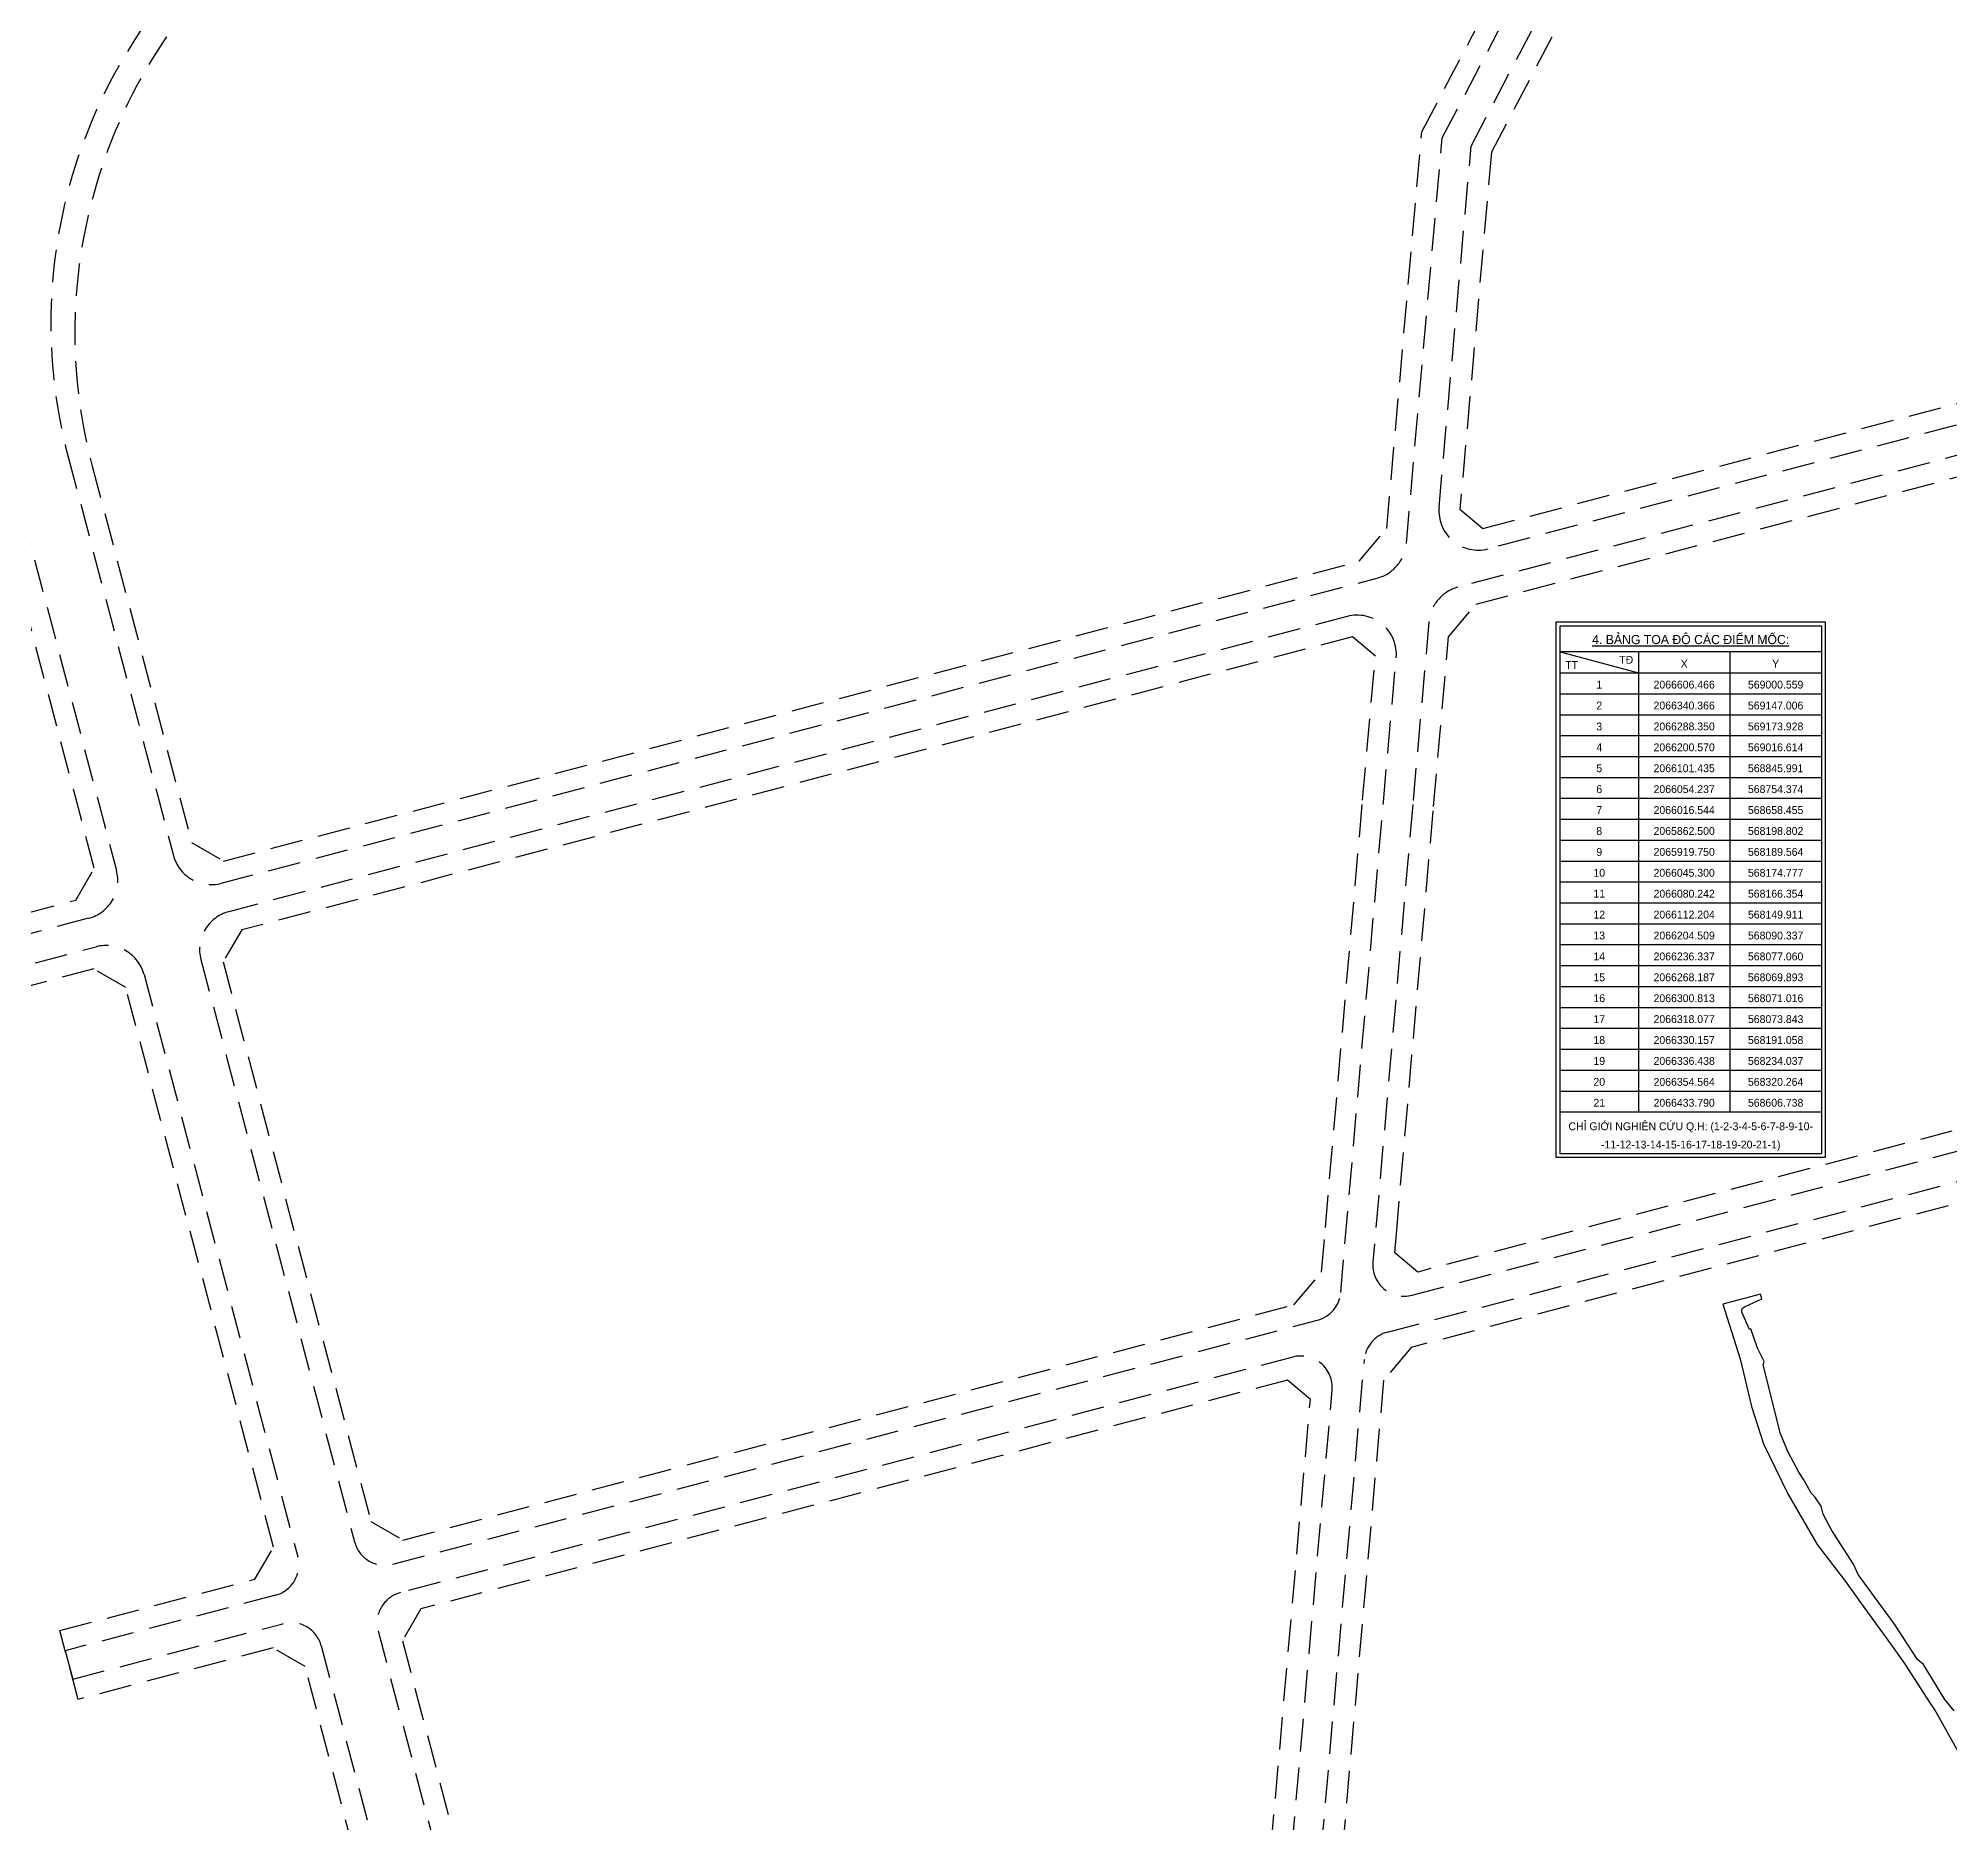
# Model space of a CAD drawing. Header units: metres. Extents: x 566243 to 572707, y 2062953 to 2068466.
# Drawn here: x 566860 to 567591, y 2065789 to 2066471 of the extents above; entities that cross this region are included whole.
import ezdxf
from ezdxf.enums import TextEntityAlignment as Align

# ---------------------------------------------------------------- set-up
doc = ezdxf.new("R2010")
doc.units = ezdxf.units.M
doc.linetypes.add('HIDDEN', pattern=[0.375, 0.25, -0.125])
for name, color, linetype in [('ddc', 32, 'CONTINUOUS'), ('ghi_chu', 7, 'CONTINUOUS'), ('LogDg phu', 7, 'CONTINUOUS'), ('ViaHeSphu', 32, 'CONTINUOUS')]:
    doc.layers.add(name, color=color, linetype=linetype)
doc.styles.add('avantH', font='VHAVAN.ttf', dxfattribs={"height": 10})

# ---------------------------------------------------------------- blocks, each defined once
blk = doc.blocks.new('ghi_Eu2')
at = {"color": 32}
blk.add_wipeout([(-103, 205), (0, 205), (0, 0), (-103, 0)], dxfattribs=at).dxf.layer = 'ghi_chu'
at = {"layer": 'ghi_chu', "color": 32, "lineweight": -2}
blk.add_lwpolyline([(0, 205), (0, 0), (-103, 0), (-103, 205)], close=True, dxfattribs=at)
at = {"layer": 'ghi_chu', "lineweight": -2}
blk.add_lwpolyline([(-1.5, 203.5), (-1.5, 1.5), (-101.5, 1.5), (-101.5, 203.5)], close=True, dxfattribs=at)
at = {"layer": 'ghi_chu', "color": 32, "lineweight": -2}
for points in [[(-101.5, 193.5), (-71.5, 185.5)], [(-71.5, 193.5), (-71.5, 17.5)], [(-36.5, 193.5), (-36.5, 17.5)], [(-101.5, 185.5), (-1.5, 185.5)], [(-101.5, 177.5), (-1.5, 177.5)], [(-101.5, 169.5), (-1.5, 169.5)], [(-101.5, 161.5), (-1.5, 161.5)], [(-101.5, 153.5), (-1.5, 153.5)], [(-101.5, 145.5), (-1.5, 145.5)], [(-101.5, 137.5), (-1.5, 137.5)], [(-101.5, 129.5), (-1.5, 129.5)], [(-101.5, 121.5), (-1.5, 121.5)], [(-101.5, 113.5), (-1.5, 113.5)], [(-101.5, 105.5), (-1.5, 105.5)], [(-101.5, 97.5), (-1.5, 97.5)], [(-101.5, 89.5), (-1.5, 89.5)], [(-101.5, 81.5), (-1.5, 81.5)], [(-101.5, 73.5), (-1.5, 73.5)], [(-101.5, 65.5), (-1.5, 65.5)], [(-101.5, 57.5), (-1.5, 57.5)], [(-101.5, 49.5), (-1.5, 49.5)], [(-101.5, 41.5), (-1.5, 41.5)], [(-101.5, 33.5), (-1.5, 33.5)], [(-101.5, 25.5), (-1.5, 25.5)]]:
    blk.add_lwpolyline(points, dxfattribs=at)
at = {"layer": 'ghi_chu', "lineweight": -2}
for points in [[(-1.5, 193.5), (-101.5, 193.5)], [(-101.5, 17.5), (-1.5, 17.5)]]:
    blk.add_lwpolyline(points, dxfattribs=at)
at = {"layer": 'ghi_chu', "lineweight": -2, "style": 'avantH'}
for s, height, p in [('%%U4. b¶ng to¹ ®é c¸c ®iÓm mèc:', 3.5, (-51.5, 196.5)), ('x', 3, (-54, 187.5)), ('y', 3, (-19, 187.5)), ('1', 3, (-86.5, 179.5)), ('2066606.466', 3, (-54, 179.5)), ('569000.559', 3, (-19, 179.5)), ('2', 3, (-86.5, 171.5)), ('2066340.366', 3, (-54, 171.5)), ('569147.006', 3, (-19, 171.5)), ('3', 3, (-86.5, 163.5)), ('2066288.350', 3, (-54, 163.5)), ('569173.928', 3, (-19, 163.5)), ('4', 3, (-86.5, 155.5)), ('2066200.570', 3, (-54, 155.5)), ('569016.614', 3, (-19, 155.5)), ('5', 3, (-86.5, 147.5)), ('2066101.435', 3, (-54, 147.5)), ('568845.991', 3, (-19, 147.5)), ('6', 3, (-86.5, 139.5)), ('2066054.237', 3, (-54, 139.5)), ('568754.374', 3, (-19, 139.5)), ('7', 3, (-86.5, 131.5)), ('2066016.544', 3, (-54, 131.5)), ('568658.455', 3, (-19, 131.5)), ('8', 3, (-86.5, 123.5)), ('2065862.500', 3, (-54, 123.5)), ('568198.802', 3, (-19, 123.5)), ('9', 3, (-86.5, 115.5)), ('2065919.750', 3, (-54, 115.5)), ('568189.564', 3, (-19, 115.5)), ('10', 3, (-86.5, 107.5)), ('2066045.300', 3, (-54, 107.5)), ('568174.777', 3, (-19, 107.5)), ('11', 3, (-86.5, 99.5)), ('2066080.242', 3, (-54, 99.5)), ('568166.354', 3, (-19, 99.5)), ('12', 3, (-86.5, 91.5)), ('2066112.204', 3, (-54, 91.5)), ('568149.911', 3, (-19, 91.5)), ('13', 3, (-86.5, 83.5)), ('2066204.509', 3, (-54, 83.5)), ('568090.337', 3, (-19, 83.5)), ('14', 3, (-86.5, 75.5)), ('2066236.337', 3, (-54, 75.5)), ('568077.060', 3, (-19, 75.5)), ('15', 3, (-86.5, 67.5)), ('2066268.187', 3, (-54, 67.5)), ('568069.893', 3, (-19, 67.5)), ('16', 3, (-86.5, 59.5)), ('2066300.813', 3, (-54, 59.5)), ('568071.016', 3, (-19, 59.5)), ('17', 3, (-86.5, 51.5)), ('2066318.077', 3, (-54, 51.5)), ('568073.843', 3, (-19, 51.5)), ('18', 3, (-86.5, 43.5)), ('2066330.157', 3, (-54, 43.5)), ('568191.058', 3, (-19, 43.5)), ('19', 3, (-86.5, 35.5)), ('2066336.438', 3, (-54, 35.5)), ('568234.037', 3, (-19, 35.5)), ('20', 3, (-86.5, 27.5)), ('2066354.564', 3, (-54, 27.5)), ('568320.264', 3, (-19, 27.5)), ('21', 3, (-86.5, 19.5)), ('2066433.790', 3, (-54, 19.5)), ('568606.738', 3, (-19, 19.5)), ('chØ giíi nghiªn cøu q.h: (1-2-3-4-5-6-7-8-9-10-', 3, (-51.5, 10.5)), ('-11-12-13-14-15-16-17-18-19-20-21-1)', 3, (-51.5, 3.5))]:
    blk.add_text(s, height=height, dxfattribs=at).set_placement(p, align=Align.CENTER)
blk.add_text('t®', height=3, dxfattribs=at).set_placement((-73.5, 189), align=Align.RIGHT)
blk.add_text('tt', height=3, dxfattribs=at).set_placement((-99.5, 187))

msp = doc.modelspace()

# ---------------------------------------------------------------- linework, layer by layer
at = {"layer": 'ddc'}
for points in [[(567592.757, 2065831.418), (567589.142, 2065835.747), (567581.069, 2065849.063), (567578.744, 2065851.049), (567569.939, 2065864.53), (567555.976, 2065883.584), (567554.211, 2065887.455), (567545.891, 2065900.403), (567542.586, 2065906.674), (567541.796, 2065909.614), (567539.447, 2065913.209), (567538.084, 2065914.698), (567535.26, 2065919.721), (567533.348, 2065922.699), (567529.276, 2065930.395), (567526.269, 2065937.373), (567519.65, 2065963.774), (567520.002, 2065964.99), (567517.456, 2065970.189), (567514.9, 2065977.477), (567514.408, 2065977.288), (567511.536, 2065983.914), (567511.44, 2065984.753), (567511.757, 2065985.454), (567512.575, 2065985.972), (567519.195, 2065988.97), (567518.665, 2065990.751), (567504.17, 2065987.011), (567510.8, 2065965.991), (567515.153, 2065947.76), (567519.747, 2065933.569), (567529.071, 2065914.375), (567540.344, 2065895.058), (567551.196, 2065880.848), (567557.558, 2065871.965), (567568.361, 2065856.976), (567573.791, 2065849.512), (567583.443, 2065834.443), (567585.698, 2065830.923), (567596.585, 2065811.61)], [(567592.757, 2065831.418), (567589.142, 2065835.747), (567581.069, 2065849.063), (567578.744, 2065851.049), (567569.939, 2065864.53), (567555.976, 2065883.584), (567554.211, 2065887.455), (567545.891, 2065900.403), (567542.586, 2065906.674), (567541.796, 2065909.614), (567539.447, 2065913.209), (567538.084, 2065914.698), (567535.26, 2065919.721), (567533.348, 2065922.699), (567529.276, 2065930.395), (567526.269, 2065937.373), (567519.65, 2065963.774), (567520.002, 2065964.99), (567517.456, 2065970.189), (567514.9, 2065977.477), (567514.419, 2065977.263), (567511.536, 2065983.914), (567511.44, 2065984.753), (567511.757, 2065985.454), (567512.575, 2065985.972), (567519.195, 2065988.97), (567518.665, 2065990.751), (567504.17, 2065987.011)]]:
    msp.add_lwpolyline(points, dxfattribs=at)
at = {"layer": 'LogDg phu', "linetype": 'HIDDEN', "ltscale": 50}
for points in [[(567578.105, 2066754.815, -0.6487372), (567605.446, 2066753.093), (567615.592, 2066725.881), (567634.001, 2066676.722), (567656.067, 2066619.9), (567681.37, 2066558.666), (567696.618, 2066521.768), (567709.744, 2066486.732), (567717.053, 2066439.179), (567715.517, 2066400.981), (567713.436, 2066365.622, -0.3241613), (567702.29, 2066352), (567414.414, 2066276, -0.5197534), (567395.644, 2066291.827), (567407.892, 2066430.044)], [(567402.885, 2066261.32, 0.316003), (567391.772, 2066248.141), (567385.568, 2066178.133), (567370.324, 2066003.064, 0.5192672), (567385.342, 2065990.42), (567689.416, 2066070.697, 0.3266862), (567698.338, 2066081.704), (567699.841, 2066111.962), (567701.273, 2066140.767), (567703.769, 2066190.99), (567706.927, 2066254.53), (567709.662, 2066301.534), (567710.884, 2066322.285, 0.510397), (567692.081, 2066337.67)], [(567331.169, 2065685.091), (567354.734, 2065954.09, 0.5194334), (567339.717, 2065966.74), (566998.211, 2065876.58, 0.4142136), (566989.672, 2065861.915), (567064.062, 2065580.14, 0.4142136), (567078.728, 2065571.601), (567318.836, 2065634.991, 0.3164348), (567327.728, 2065645.553)]]:
    msp.add_lwpolyline(points, format="xyb", close=True, dxfattribs=at)
for points in [[(567110.39, 2066709.895, -0.1370365), (566953.91, 2066528.887, 0.3212483), (566871.07, 2066311.156), (566911.321, 2066158.694, 0.4142136), (566929.653, 2066148.02), (567372.01, 2066264.805, 0.316003), (567383.123, 2066277.984), (567396.885, 2066433.276), (567455.731, 2066545.557, 0.4259986), (567448.871, 2066566.075), (567130.383, 2066717.054, 0.4148587), (567110.39, 2066709.895)], [(566630.905, 2066484.421), (566630.905, 2066461.554, 0.0231116), (566671.657, 2066456.296, -0.3177291), (566848.627, 2066308.022), (566889.566, 2066152.951, -0.4142136), (566878.892, 2066134.619), (566801.338, 2066114.145), (566804.21, 2066103.267), (566881.764, 2066123.742, -0.4142136), (566900.096, 2066113.068), (566958.92, 2065890.254, -0.4142136), (566950.38, 2065875.588), (566869.926, 2065854.348), (566872.797, 2065843.471), (566953.252, 2065864.711, -0.4142136), (566967.917, 2065856.172), (567042.307, 2065574.397, -0.4142136)], [(566980.674, 2065895.997, 0.4142136), (566995.34, 2065887.458), (567349.126, 2065980.859, 0.3164241), (567358.017, 2065991.42), (567374.361, 2066179.117), (567379.251, 2066234.298, 0.5197534), (567360.481, 2066250.126), (566932.525, 2066137.143, 0.4142136), (566921.85, 2066118.811), (566980.674, 2065895.997)], [(567342.376, 2065684.115), (567367.049, 2065965.747, -0.3162801), (567375.94, 2065976.303), (567683.166, 2066057.412, -0.48246), (567698.224, 2066046.179), (567698.531, 2066036.237), (567718.048, 2065983.3), (567736.2, 2065939.61), (567753.343, 2065898.352), (567764.183, 2065872.26), (567782.889, 2065827.24), (567791.558, 2065806.374, -0.0339713), (567802.16, 2065774.999, -0.4141603), (567793.62, 2065760.336), (567355.051, 2065644.552, -0.5192549), (567340.033, 2065657.195), (567342.376, 2065684.115)]]:
    msp.add_lwpolyline(points, format="xyb", dxfattribs=at)
at = {"layer": 'ViaHeSphu', "linetype": 'HIDDEN', "ltscale": 50}
for points in [[(567412.401, 2066283.742), (567697.518, 2066359.014), (567707.774, 2066371.55), (567709.524, 2066401.278), (567711.035, 2066438.841), (567703.908, 2066485.208), (567691.035, 2066519.569), (567675.825, 2066556.375), (567650.497, 2066617.668), (567628.395, 2066674.584), (567609.972, 2066723.781), (567598.959, 2066753.317), (567586.755, 2066754.086), (567415.72, 2066427.746), (567403.615, 2066291.151)], [(567703.673, 2066301.887), (567700.936, 2066254.853), (567697.777, 2066191.288), (567695.281, 2066141.065), (567693.849, 2066112.26), (567692.728, 2066089.702), (567682.563, 2066077.162), (567387.46, 2065999.253), (567378.664, 2066006.663), (567379.296, 2066013.877), (567393.537, 2066177.433), (567399.292, 2066242.37), (567409.844, 2066254.883), (567695.832, 2066330.386), (567704.913, 2066322.956)], [(566930.351, 2066117.952), (566986.878, 2065903.84), (566999.099, 2065896.724), (567340.12, 2065986.756), (567350.662, 2065999.27), (567352.15, 2066016.255), (567366.392, 2066179.817), (567371.28, 2066234.974), (567362.494, 2066242.383), (566937.467, 2066130.174)], [(567082.487, 2065580.868), (567309.845, 2065640.891), (567320.381, 2065653.406), (567323.199, 2065685.784), (567346.389, 2065950.495), (567337.593, 2065957.905), (567006.055, 2065870.377), (566998.939, 2065858.156), (567070.265, 2065587.984)]]:
    msp.add_lwpolyline(points, close=True, dxfattribs=at)
for points in [[(566961.639, 2066524.435, 0.3188245), (566880.262, 2066307.682), (566918.29, 2066163.637), (566930.511, 2066156.521), (567365.051, 2066271.242), (567375.603, 2066283.755), (567389.057, 2066435.574), (567447.386, 2066546.867), (567442.992, 2066560.008), (567129.604, 2066708.57), (567116.345, 2066703.789, -0.1331197), (566961.639, 2066524.435)], [(567033.041, 2065578.156), (566961.714, 2065848.328), (566949.493, 2065855.444), (566874.839, 2065835.736), (566867.883, 2065862.083), (566942.537, 2065881.792), (566949.653, 2065894.013), (566893.126, 2066108.125), (566880.905, 2066115.241), (566806.252, 2066095.532), (566799.296, 2066121.88), (566873.949, 2066141.588), (566881.066, 2066153.81), (566842.329, 2066300.538, 0.3153426), (566667.087, 2066448.662, -0.0201623), (566630.905, 2066453.433)]]:
    msp.add_lwpolyline(points, format="xyb", dxfattribs=at)
msp.add_lwpolyline([(567795.305, 2065777.329, 0.029764), (567786.017, 2065804.072), (567777.348, 2065824.938), (567758.643, 2065869.958), (567747.802, 2065896.05), (567730.66, 2065937.308), (567712.461, 2065981.11), (567692.564, 2066035.077), (567692.356, 2066041.814), (567681.041, 2066048.577), (567384.932, 2065970.402), (567374.391, 2065957.888), (567348.377, 2065660.797), (567348.377, 2065660.797), (567357.179, 2065653.388), (567789.611, 2065767.552)], format="xyb", close=True, dxfattribs=at)

# ---------------------------------------------------------------- next in the draw order: block references
at = {"layer": 'ghi_chu'}
msp.add_blockref('ghi_Eu2', (567543.437, 2066043.037), dxfattribs=at)

doc.saveas('drawing.dxf')
